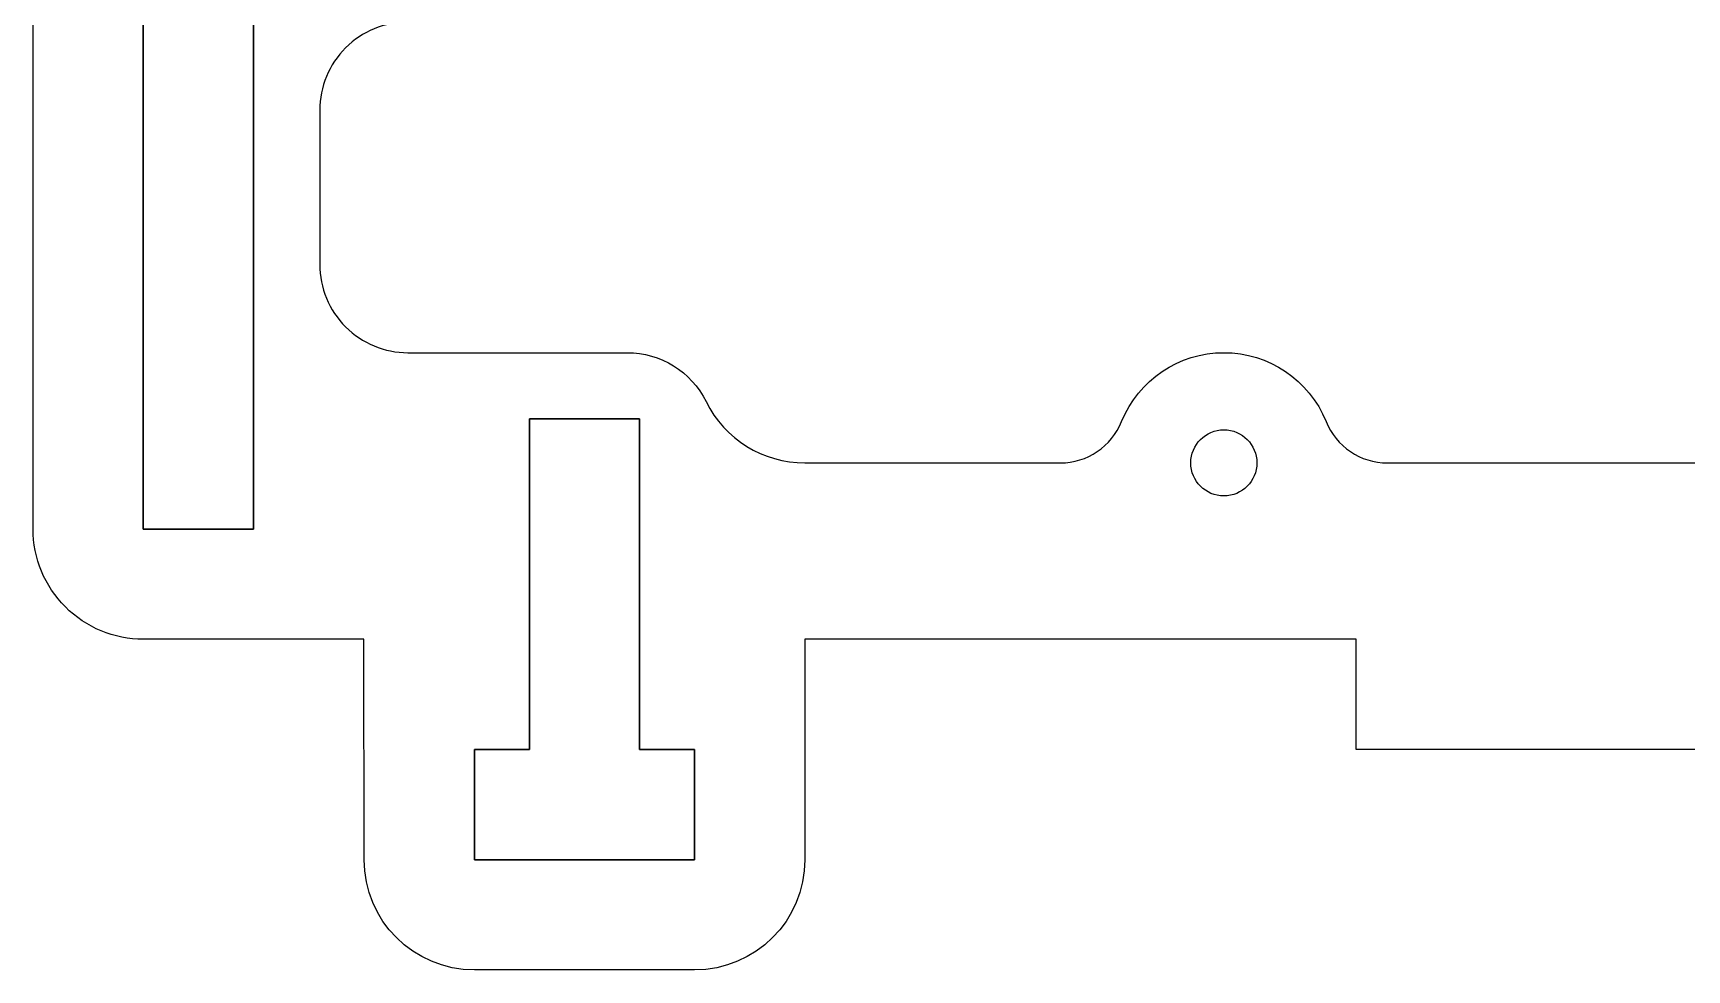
# Model space of a CAD drawing. Header units: millimetres. Extents: x 0 to 150, y -10 to 75.
# Drawn here: x 0 to 75, y -10 to 32.5 of the extents above; entities that cross this region are included whole.
import ezdxf

# ---------------------------------------------------------------- set-up
doc = ezdxf.new("R2010")
doc.units = ezdxf.units.MM
doc.layers.get('0').update_dxf_attribs({"linetype": 'CONTINUOUS'})

msp = doc.modelspace()

# ---------------------------------------------------------------- linework, layer by layer
for p, q in [((5, 10.002), (5, 65.002)), ((10, 65.002), (10, 10.002)), ((22.507, 0), (22.506, 15)), ((22.506, 15), (27.506, 15)), ((27.506, 15), (27.507, 0)), ((10, 10.002), (5, 10.002)), ((27.507, 0), (30.001, 0)), ((30.001, 0), (30.001, -5)), ((20.014, -5), (20.013, 0)), ((20.013, 0), (22.507, 0)), ((30.001, -5), (20.014, -5))]:
    msp.add_line(p, q)
for points in [[(90, 0.002), (60, 0.002), (60, 5.002), (35.001, 5.002), (35.001, -5, -0.414213), (30.001, -10), (20.014, -10, -0.414213), (15.014, -5), (15.014, -4.998), (15, 5.002), (5, 5.002, -0.414214), (0, 10.002), (0, 65.002, -0.414214), (5, 70.002), (15, 70.002), (15, 75.002), (35, 75.002), (35, 70.002), (60, 70.002), (60, 75.002), (90, 75.002)], [(90, 0.002), (60, 0.002), (60, 5.002), (35.001, 5.002), (35.001, -5, -0.414213), (30.001, -10), (20.014, -10, -0.414213), (15.014, -5), (15.014, -4.998), (15, 5.002), (5, 5.002, -0.414214), (0, 10.002), (0, 65.002, -0.414214), (5, 70.002), (15, 70.002), (15, 75.002), (35, 75.002), (35, 70.002), (60, 70.002), (60, 75.002), (90, 75.002)], [(104.584, 62.002), (61.416, 62.002, 0.305615), (58.635, 60.127, -0.6742), (49.365, 60.127, 0.305615), (46.584, 62.002), (35, 62.002, 0.414214), (30, 57.002), (30, 37.002, -0.414214), (26, 33.002), (17, 33.002, 0.414214), (13, 29.002), (13, 22.002, 0.414214), (17, 18.002), (26.938, 18.002, -0.284915), (30.521, 15.78, 0.284915), (35, 13.002), (46.584, 13.002, 0.305615), (49.365, 14.877, -0.6742), (58.635, 14.877, 0.305615), (61.416, 13.002), (104.584, 13.002, 0.305615)], [(104.584, 62.002), (61.416, 62.002, 0.305615), (58.635, 60.127, -0.6742), (49.365, 60.127, 0.305615), (46.584, 62.002), (35, 62.002, 0.414214), (30, 57.002), (30, 37.002, -0.414214), (26, 33.002), (17, 33.002, 0.414214), (13, 29.002), (13, 22.002, 0.414214), (17, 18.002), (26.938, 18.002, -0.284915), (30.521, 15.78, 0.284915), (35, 13.002), (46.584, 13.002, 0.305615), (49.365, 14.877, -0.6742), (58.635, 14.877, 0.305615), (61.416, 13.002), (104.584, 13.002, 0.305615)]]:
    msp.add_lwpolyline(points, format="xyb")
for points in [[(5, 65.002), (5, 10.002), (10, 10.002), (10, 65.002)], [(20.014, -5), (30.001, -5), (30.001, 0), (27.507, 0), (27.506, 15), (22.506, 15), (22.507, 0), (20.013, 0)]]:
    msp.add_lwpolyline(points, close=True)
msp.add_circle((54, 13.002), 1.5)
msp.add_circle((54, 13.002), 1.5)

doc.saveas('drawing.dxf')
